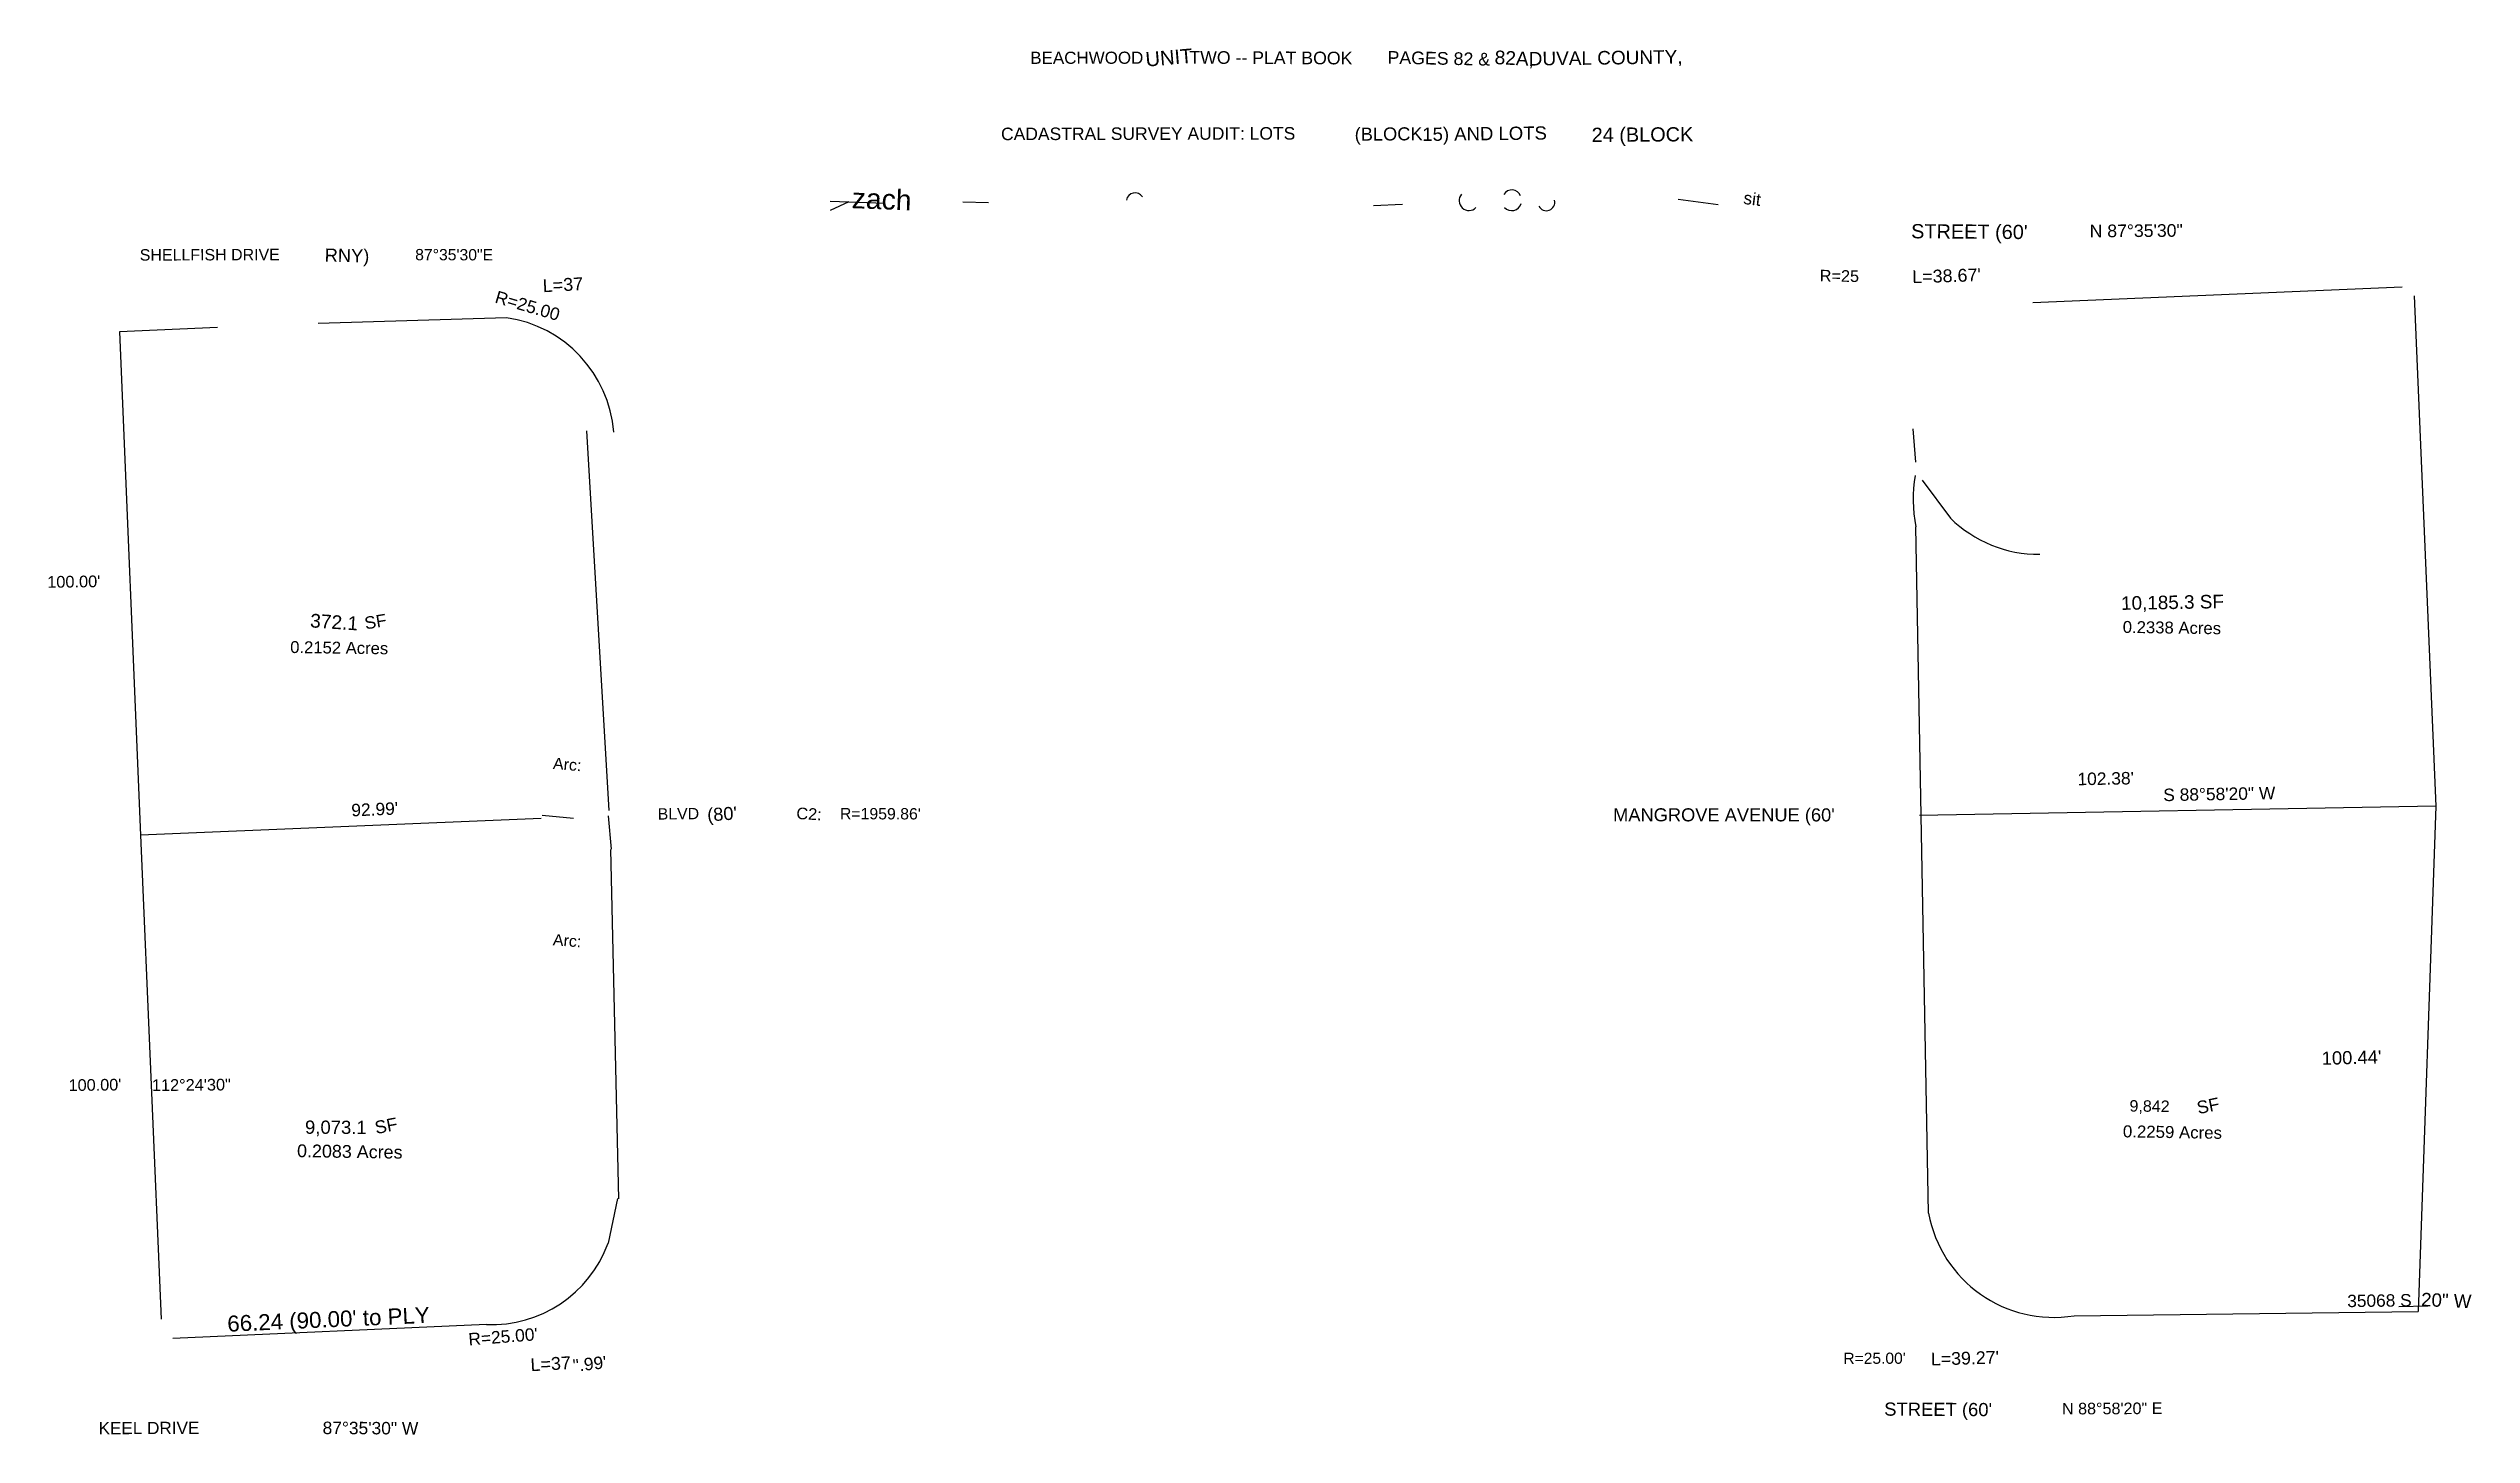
# Model space of a CAD drawing. Extents: x 133 to 2305, y 194 to 1436.
import ezdxf
from ezdxf.enums import TextEntityAlignment as Align

# ---------------------------------------------------------------- set-up
doc = ezdxf.new("R2010")
doc.units = 0
doc.header["$MEASUREMENT"] = 0
for name, color, linetype in [('PLAT-CURVE', 4, 'CONTINUOUS'), ('PLAT-LINE', 7, 'CONTINUOUS'), ('PLAT-TEXT-AREA', 5, 'CONTINUOUS'), ('PLAT-TEXT-BRG', 3, 'CONTINUOUS'), ('PLAT-TEXT-CURVE', 6, 'CONTINUOUS'), ('PLAT-TEXT-DIST', 2, 'CONTINUOUS'), ('PLAT-TEXT-MISC', 9, 'CONTINUOUS'), ('PLAT-TEXT-UNASSOC', 30, 'CONTINUOUS')]:
    doc.layers.add(name, color=color, linetype=linetype)
doc.styles.add('PLAT', font='arial.ttf')

msp = doc.modelspace()

# ---------------------------------------------------------------- linework, layer by layer
at = {"layer": 'PLAT-CURVE', "true_color": 0xe6e634}
msp.add_arc((1107.2, 1298.6), 7.85, 32.8005, 170.5555, dxfattribs=at)
at = {"layer": 'PLAT-CURVE', "true_color": 0xffffff}
for centre, radius, start, end in [((1406.5, 1299.4), 8.8, 138.9387, -44.2667), ((1444.9, 1300.7), 8.35, 21.8657, 148.2746), ((1444.9, 1299.1), 8.61, -138.8489, -14.7094), ((1475.9, 1297.9), 7.48, -154.1172, 14.7376), ((1934.6, 1032), 130, 170.6427, -169.0105)]:
    msp.add_arc(centre, radius, start, end, dxfattribs=at)
at = {"layer": 'PLAT-CURVE', "true_color": 0x00ffff}
for centre, radius, start, end in [((527.8, 1083.1), 112.6, 4.5094, 81.761), ((1917.1, 1095.1), 112.6, -134.6273, -89.5402), ((1930.6, 412.7), 114.1, -169.5915, -80.8116), ((530.6, 403.2), 111.1, -92.3801, -20.0915)]:
    msp.add_arc(centre, radius, start, end, dxfattribs=at)
at = {"layer": 'PLAT-LINE', "true_color": 0xafafaf}
msp.add_line((834, 1299.1), (850.7, 1298.5), dxfattribs=at)
at = {"layer": 'PLAT-LINE', "true_color": 0xfbfbfb}
msp.add_line((850.7, 1298.5), (834.1, 1290.7), dxfattribs=at)
at = {"layer": 'PLAT-LINE', "true_color": 0xffffff}
for p, q in [((850.7, 1298.5), (883, 1297.3)), ((2243, 1222), (1912, 1207.9)), ((543.9, 1194.5), (375, 1189.3)), ((2253.7, 1214), (2272.9, 756.7)), ((285, 1185.8), (197.1, 1182)), ((197.1, 1182), (216, 730.7)), ((1811.8, 748.4), (1807, 1007.2)), ((575, 745.8), (216, 730.7)), ((2272.9, 756.7), (1810.4, 748.4)), ((2272.9, 756.7), (2257.1, 303.9)), ((216, 730.7), (234.3, 297)), ((526, 292.2), (245, 279.7)), ((1948.8, 300), (2257.1, 303.9))]:
    msp.add_line(p, q, dxfattribs=at)
at = {"layer": 'PLAT-LINE', "true_color": 0x36361e}
msp.add_line((953, 1298.4), (976, 1297.9), dxfattribs=at)
at = {"layer": 'PLAT-LINE', "true_color": 0x9e9e1e}
msp.add_line((1321, 1295.1), (1346.9, 1296.2), dxfattribs=at)
at = {"layer": 'PLAT-LINE', "true_color": 0xfbfbb8}
msp.add_line((1594.1, 1300.7), (1629.9, 1296.1), dxfattribs=at)
at = {"layer": 'PLAT-LINE', "true_color": 0x00ffff}
for p, q in [((615.6, 1093), (635.6, 753)), ((1804.2, 1094.9), (1806.6, 1065)), ((1812.8, 1048.9), (1838, 1015)), ((635, 748.1), (637.6, 718.1)), ((637.2, 718), (644.4, 405)), ((643.5, 405.1), (634.9, 365))]:
    msp.add_line(p, q, dxfattribs=at)
at = {"layer": 'PLAT-LINE', "true_color": 0xffff40}
msp.add_line((575.9, 748.8), (603.9, 746), dxfattribs=at)
at = {"layer": 'PLAT-LINE', "true_color": 0xfeffff}
msp.add_line((1818.4, 392.1), (1811.8, 748.4), dxfattribs=at)
at = {"layer": 'PLAT-LINE', "true_color": 0x959512}
msp.add_line((2240, 308.5), (2266, 309), dxfattribs=at)

# ---------------------------------------------------------------- texts
at = {"layer": 'PLAT-TEXT-AREA', "style": 'PLAT'}
for s, height, rotation, p in [('10,185.3 SF', 12.107, 1.0037, (2037, 939.5)), ('SF', 11.11, 9.4296, (426.5, 922.2)), ('0.2338 Acres', 10.706, 359.1848, (2036.5, 916.8)), ('0.2152 Acres', 10.67, 359.2209, (394, 898.8)), ('SF', 11.44, 10.9277, (436, 470.4)), ('SF', 11.34, 11.5518, (2068.9, 488.3)), ('0.2259 Acres', 10.788, 359.0867, (2037, 464.7)), ('0.2083 Acres', 11.487, 359.1729, (403.5, 447.3))]:
    msp.add_text(s, height=height, rotation=rotation, dxfattribs=at).set_placement(p, align=Align.MIDDLE_CENTER)
at = {"layer": 'PLAT-TEXT-BRG', "style": 'PLAT'}
msp.add_text('S 88%%d58\'20" W', height=11.148, rotation=1.0235, dxfattribs=at).set_placement((2079.1, 758.8), align=Align.BOTTOM_CENTER)
at = {"layer": 'PLAT-TEXT-CURVE', "style": 'PLAT'}
for s, height, rotation, p in [("L=38.67'", 11.49, 1.7223, (1834.5, 1232.1)), ('L=37', 11.54, 3.1981, (594.5, 1224.1)), ('R=25', 10.44, 359.1212, (1738.5, 1232)), ('C2:', 10.45, 356.9903, (815.1, 749.9)), ("R=1959.86'", 10.15, 359.8168, (879, 750)), ('L=37', 11.52, 3.1485, (583.5, 257.1)), ("R=25.00'", 10, 0.106, (1770, 262)), ("L=39.27'", 11.4, 1.6499, (1851, 262.1))]:
    msp.add_text(s, height=height, rotation=rotation, dxfattribs=at).set_placement(p, align=Align.MIDDLE_CENTER)
msp.add_text('R=25.00', height=11.15, rotation=343.6496, dxfattribs=at).set_placement((560.3, 1196.7), align=Align.BOTTOM_CENTER)
msp.add_text("R=25.00'", height=11.15, rotation=4.4873, dxfattribs=at).set_placement((540.4, 286.9), align=Align.TOP_CENTER)
at = {"layer": 'PLAT-TEXT-DIST', "style": 'PLAT'}
for s, rotation, p in [("102.38'", 1.0235, (1977.3, 772.6)), ("92.99'", 2.4077, (426.2, 745.1))]:
    msp.add_text(s, height=11.15, rotation=rotation, dxfattribs=at).set_placement(p, align=Align.BOTTOM_CENTER)
at = {"layer": 'PLAT-TEXT-MISC', "style": 'PLAT'}
for s, height, rotation, p in [('UNIT', 12.93, 4.7463, (1137.6, 1427.7)), ('TWO -- PLAT BOOK', 11.343, 359.7421, (1229, 1427.5)), ('PAGES 82 &', 11.38, 358.9375, (1379.5, 1427)), ('82A,', 12.27, 357.1493, (1447.2, 1427.1)), ('DUVAL COUNTY,', 12.171, 0.7867, (1529, 1427.5)), ('BEACHWOOD', 10.88, 0.0543, (1064, 1427.5)), ('CADASTRAL SURVEY AUDIT: LOTS', 11.214, 0.1145, (1119, 1359.5)), ('(BLOCK', 11.7, 0.4395, (1334.5, 1359.2)), ('15) AND LOTS', 11.883, 0.6486, (1420.5, 1359.5)), ('24 (BLOCK', 12.75, 0.3896, (1562, 1358.7)), ('zach', 18.13, 357.8135, (880.2, 1300.8)), ('sit', 11.08, 352.7394, (1660.4, 1301.1)), ("STREET (60'", 12.754, 359.5914, (1855, 1271.7)), ('N 87%%d35\'30"', 11.308, 0.3994, (2004.5, 1272.5)), ('SHELLFISH DRIVE', 10.236, 0.1697, (278, 1251)), ('RNY)', 11.72, 358.7602, (401, 1250.3)), ('87%%d35\'30"E', 10.102, 359.8551, (497, 1251)), ('Arc:', 10.25, 355.0611, (598.4, 794.2)), ('BLVD', 10.17, 0.538, (698, 750)), ("MANGROVE AVENUE (60'", 11.713, 359.9681, (1635, 749)), ('Arc:', 10.22, 355.6488, (598.3, 636.3)), ('112%%d24\'30"', 10.466, 0.494, (261.5, 507)), ('9,842', 10.29, 359.3412, (2016.5, 488)), ('9,073.1', 11.87, 359.7578, (391, 469)), ("66.24 (90.00' to PLY", 14.305, 2.544, (384.4, 296.9)), ('35068 S', 11.09, 0.714, (2222.5, 313.7)), ('20" W', 11.98, 357.5556, (2282.4, 313.8)), ("STREET (60'", 11.809, 359.723, (1827, 216.2)), ('KEEL DRIVE', 10.98, 0.1578, (223.5, 199.5)), ('87%%d35\'30" W', 11.154, 359.6914, (422, 199.4))]:
    msp.add_text(s, height=height, rotation=rotation, dxfattribs=at).set_placement(p, align=Align.MIDDLE_CENTER)
at = {"layer": 'PLAT-TEXT-UNASSOC', "style": 'PLAT'}
for s, height, rotation, p in [("100.00'", 10.49, 0.7864, (156.1, 958)), ('372.1', 12.3, 356.2795, (389.5, 921.8)), ("(80'", 11.67, 4.0077, (737.1, 749.8)), ("100.44'", 11.79, 1.347, (2197.5, 531.5)), ("100.00'", 10.42, 0.6883, (175.1, 507)), ('".99\'', 11.15, 6.3995, (618.5, 257)), ('N 88%%d58\'20" E', 10.358, 0.2751, (1983, 217))]:
    msp.add_text(s, height=height, rotation=rotation, dxfattribs=at).set_placement(p, align=Align.MIDDLE_CENTER)

doc.saveas('drawing.dxf')
